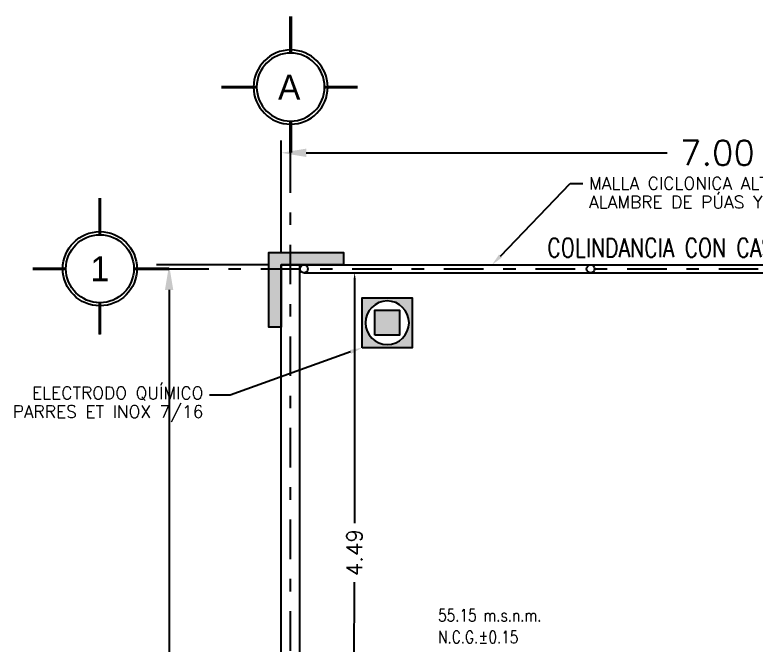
# Model space of a CAD drawing. Header units: millimetres. Extents: x 0 to 177, y -34 to 320.
# Drawn here: x 42.71 to 48.66, y -9.85 to -4.79 of the extents above; entities that cross this region are included whole.
import ezdxf
from ezdxf import colors
from ezdxf.entities.mleader import LeaderData, LeaderLine
from ezdxf.enums import TextEntityAlignment as Align
from ezdxf.math import Vec2, Vec3

# ---------------------------------------------------------------- set-up
doc = ezdxf.new("R2010")
doc.units = ezdxf.units.MM
doc.header["$LTSCALE"] = 0.1
doc.header["$PDMODE"] = 2
doc.linetypes.add('DASHDOT', pattern=[25.4, 12.7, -6.35, 0, -6.35])
doc.layers.get('Defpoints').update_dxf_attribs({"color": 6})
doc.layers.add('8', color=8, linetype='Continuous')
doc.styles.add('ARIAL', font='ARLRDBD.TTF')
doc.styles.add('Romans', font='romans.shx', dxfattribs={"width": 0.8})
doc.styles.add('TEXTOS', font='romans.shx')
doc.dimstyles.new('Cota m', dxfattribs={"dimtxt": 0.2, "dimasz": 0.2, "dimexe": 0.1, "dimexo": 0.1, "dimgap": 0.1, "dimtad": 0, "dimzin": 0, "dimdsep": 46, "dimtxsty": 'TEXTOS', "dimcen": 0.2, "dimclrd": 256, "dimclre": 256, "dimclrt": 256, "dimazin": 0, "dimtfac": 1, "dimtix": 1, "dimtofl": 0, "dimtmove": 0, "dimatfit": 3, "dimfxl": 1, "dimtolj": 1, "dimtzin": 0, "dimlwd": -1, "dimlwe": -1, "dimarcsym": 0})

# ---------------------------------------------------------------- blocks, each defined once
blk = doc.blocks.new('Eje')
blk.add_line((0, -1.055), (0, -0.595))
at = {"const_width": 0.05}
for points in [[(0, 0.545), (0, 1.134)], [(-1.078, 0), (-0.545, 0)], [(0.545, 0), (1.111, 0)], [(0, -0.545), (0, -1.055)]]:
    blk.add_lwpolyline(points, dxfattribs=at)
for radius in [0.595, 0.545]:
    blk.add_circle((0, 0), radius)
at = {"style": 'ARIAL'}
blk.add_attdef('EJE', text='', height=0.4, dxfattribs=at).set_placement((0, 0), align=Align.MIDDLE_CENTER)
blk = doc.blocks.new('Registro de Electrodo')
at = {"ltscale": 0.1}
h = blk.add_hatch(color=8, dxfattribs=at)
h.dxf.hatch_style = 1
edge = h.paths.add_edge_path(flags=16)
edge.add_arc((0, 0), 0.175, 0, 360)
h.paths.add_polyline_path([(0.2, 0.2), (-0.2, 0.2), (-0.2, -0.2), (0.2, -0.2)])
h = blk.add_hatch(dxfattribs=at)
h.set_pattern_fill('ANSI31', color=8, scale=10, angle=180)
edge = h.paths.add_edge_path()
edge.add_arc((0, 0), 0.175, 0, 360)
h.paths.add_polyline_path([(0.1, 0.1), (-0.1, 0.1), (-0.1, -0.1), (0.1, -0.1)], flags=16)
h = blk.add_hatch(color=8, dxfattribs=at)
h.dxf.hatch_style = 1
h.paths.add_polyline_path([(0.1, 0.1), (-0.1, 0.1), (-0.1, -0.1), (0.1, -0.1)])
at = {"color": 8, "ltscale": 0.15}
for points in [[(0.2, 0.2), (-0.2, 0.2), (-0.2, -0.2), (0.2, -0.2)], [(0.1, 0.1), (-0.1, 0.1), (-0.1, -0.1), (0.1, -0.1)]]:
    blk.add_lwpolyline(points, close=True, dxfattribs=at)
at = {"color": 8, "ltscale": 0.1}
blk.add_circle((0, 0), 0.175, dxfattribs=at)
blk = doc.blocks.new('*D142')
at = {"color": 8, "ltscale": 0.1, "transparency": 16777216}
for p, q in [((44.7501, -6.7972), (43.8501, -6.7972)), ((43.9501, -6.9972), (43.9501, -15.5972)), ((43.9501, -26.5972), (43.9501, -16.5972)), ((44.7501, -26.7972), (43.8501, -26.7972))]:
    blk.add_line(p, q, dxfattribs=at)
for points in [[(43.9168, -6.9972), (43.9834, -6.9972), (43.9501, -6.7972)], [(43.9168, -26.5972), (43.9834, -26.5972), (43.9501, -26.7972)]]:
    blk.add_solid(points, dxfattribs=at)
at = {"layer": 'Defpoints', "color": 0, "ltscale": 0.1, "transparency": 16777216}
for p in [(44.8501, -6.7972), (43.9501, -26.7972), (44.8501, -26.7972)]:
    blk.add_point(p, dxfattribs=at)
at = {"color": 8, "ltscale": 0.1, "transparency": 16777216, "insert": (43.9501, -16.0972), "char_height": 0.2, "attachment_point": 5, "rotation": 90, "style": 'TEXTOS'}
blk.add_mtext('\\A1;20.00', dxfattribs=at)
blk = doc.blocks.new('*D143')
at = {"color": 8, "ltscale": 0.1, "transparency": 16777216}
for p, q in [((44.8501, -6.6972), (44.8501, -5.7972)), ((51.8501, -6.6972), (51.8501, -5.7972)), ((45.0501, -5.8972), (47.9453, -5.8972)), ((51.6501, -5.8972), (48.7549, -5.8972))]:
    blk.add_line(p, q, dxfattribs=at)
for points in [[(45.0501, -5.8638), (45.0501, -5.9305), (44.8501, -5.8972)], [(51.6501, -5.8638), (51.6501, -5.9305), (51.8501, -5.8972)]]:
    blk.add_solid(points, dxfattribs=at)
at = {"layer": 'Defpoints', "color": 0, "ltscale": 0.1, "transparency": 16777216}
for p in [(51.8501, -5.8972), (44.8501, -6.7972), (51.8501, -6.7972)]:
    blk.add_point(p, dxfattribs=at)
at = {"color": 8, "ltscale": 0.1, "transparency": 16777216, "insert": (48.3501, -5.8972), "char_height": 0.2, "attachment_point": 5, "style": 'TEXTOS'}
blk.add_mtext('\\A1;7.00', dxfattribs=at)
blk = doc.blocks.new('*D150')
at = {"layer": '8', "ltscale": 0.1, "transparency": 16777216}
for p, q in [((45.4388, -6.9107), (45.4373, -8.8677)), ((45.4353, -11.2998), (45.4369, -9.3427))]:
    blk.add_line(p, q, dxfattribs=at)
for points in [[(45.4305, -6.9107), (45.4472, -6.9107), (45.4389, -6.8607)], [(45.427, -11.2998), (45.4437, -11.2998), (45.4353, -11.3498)]]:
    blk.add_solid(points, dxfattribs=at)
at = {"layer": 'Defpoints', "color": 0, "ltscale": 0.1, "transparency": 16777216}
for p in [(45.4389, -6.8607), (45.4389, -6.8607), (45.4353, -11.3498)]:
    blk.add_point(p, dxfattribs=at)
at = {"layer": '8', "ltscale": 0.1, "transparency": 16777216, "insert": (45.4371, -9.1052), "char_height": 0.125, "attachment_point": 5, "rotation": 89.95415, "style": 'TEXTOS'}
blk.add_mtext('\\A1;4.49', dxfattribs=at)

msp = doc.modelspace()

# ---------------------------------------------------------------- hatches: boundary and pattern name
at = {"layer": '8'}
h = msp.add_hatch(color=256, dxfattribs=at)
h.dxf.hatch_style = 1
h.paths.add_polyline_path([(45.3501, -6.7972), (44.8501, -6.7972), (44.8501, -7.2972), (44.7501, -7.2972), (44.7501, -6.6972), (45.3501, -6.6972)])

# ---------------------------------------------------------------- linework, layer by layer
at = {"color": 8, "ltscale": 0.1}
for p, q in [((44.8501, -6.7972), (51.8501, -6.7972)), ((44.8501, -26.7972), (44.8501, -6.7972)), ((45.0001, -6.7972), (45.0001, -6.8607)), ((45.0001, -26.6472), (45.0001, -6.7972)), ((45.0318, -6.8607), (51.8183, -6.8607))]:
    msp.add_line(p, q, dxfattribs=at)
for centre in [(45.0318, -6.8289), (47.3318, -6.8289)]:
    msp.add_circle(centre, 0.0318, dxfattribs=at)
at = {"layer": '8', "linetype": 'DASHDOT', "ltscale": 0.25}
for p, q in [((44.9251, -26.7972), (44.9251, -5.8972)), ((43.9501, -6.8272), (51.8501, -6.8272))]:
    msp.add_line(p, q, dxfattribs=at)
at = {"layer": '8'}
msp.add_lwpolyline([(45.3501, -6.7972), (44.8501, -6.7972), (44.8501, -7.2972), (44.7501, -7.2972), (44.7501, -6.6972), (45.3501, -6.6972)], close=True, dxfattribs=at)

# ---------------------------------------------------------------- block references
at = {"layer": '8', "ltscale": 0.1}
ref = msp.add_blockref('Eje', (44.9251, -5.3698), dxfattribs=dict(at, xscale=-0.5, yscale=0.5, zscale=0.5))
ref.add_attrib('EJE', 'A', dxfattribs={"layer": '0', "height": 0.2, "style": 'ARIAL'}).set_placement((44.9138, -5.3698), align=Align.MIDDLE_CENTER)
at = {"layer": '8', "ltscale": 0.1, "xscale": 0.5, "yscale": 0.5, "zscale": 0.5}
msp.add_blockref('Eje', (43.3947, -6.8272), dxfattribs=at).add_auto_attribs({'EJE': '1'})
at = {"layer": '8', "xscale": -1, "rotation": 90.00000000000105}
msp.add_blockref('Registro de Electrodo', (45.7001, -7.2607), dxfattribs=at)

# ---------------------------------------------------------------- texts
at = {"layer": '8', "style": 'Romans'}
for s, insert, char_height, attachment_point in [('COLINDANCIA CON CASA HABITACION', (48.4352, -6.7334), 0.15, 8), ('{\\C1;55.15 m.s.n.m.\\P}N.C.G.{\\H1.0833x;±}0.15', (46.1086, -9.6947), 0.1, 4)]:
    msp.add_mtext(s, dxfattribs=dict(at, insert=insert, char_height=char_height, attachment_point=attachment_point))

# ---------------------------------------------------------------- dimensions: what is measured, and where the dimension line sits
at = {"color": 8, "ltscale": 0.1}
dim = msp.add_linear_dim(base=(51.8501, -5.8972), p1=(44.8501, -6.7972), p2=(51.8501, -6.7972), dimstyle='Cota m', override={"dimclrd": 8, "dimclre": 8, "dimclrt": 8}, dxfattribs=at)
dim.commit()
dim.dimension.update_dxf_attribs({"geometry": '*D143', "text_midpoint": (48.3501, -5.8972)})
dim = msp.add_linear_dim(base=(43.9501, -26.7972), p1=(44.8501, -6.7972), p2=(44.8501, -26.7972), angle=90, dimstyle='Cota m', override={"dimclrd": 8, "dimclre": 8, "dimclrt": 8}, dxfattribs=at)
dim.commit()
dim.dimension.update_dxf_attribs({"geometry": '*D142', "text_midpoint": (43.9501, -16.0972), "dimtype": 160})
at = {"layer": '8', "ltscale": 0.1}
dim = msp.add_aligned_dim(p1=(45.4353, -11.3498), p2=(45.4389, -6.8607), distance=0, dimstyle='Cota m', override={"dimscale": 0.5, "dimtxt": 0.25, "dimasz": 0.1}, dxfattribs=at)
dim.commit()
dim.dimension.update_dxf_attribs({"geometry": '*D150', "text_midpoint": (45.4371, -9.1052)})

# ---------------------------------------------------------------- leaders
at = {"layer": '8'}
ml = msp.add_multileader_mtext('Standard', dxfattribs=at)
ml.set_content('\\A1;MALLA CICLONICA ALTURA 2.50 MTS + ALAMBRE DE PÚAS Y CONCERTINA', color=256, style='TEXTOS')
ml.set_leader_properties()
ml.build(insert=Vec2(0, 0))
ml.multileader.update_dxf_attribs({"dogleg_length": 0.2, "arrow_head_size": 0.1})
ctx = ml.context
ctx.base_point, ctx.char_height, ctx.arrow_head_size, ctx.landing_gap_size, ctx.plane_origin = Vec3(47.2688, -6.1424), 0.1, 0.1, 0.05, Vec3(50.4037, -8.5007)
notes = []
notes.append((ctx, [(0, (1, 1, 0), (47.1688, -6.1424), (1, 0), 0.1, [(0, [(46.5397, -6.7972)], 0, [])])]))
ctx.mtext.insert, ctx.mtext.width, ctx.mtext.line_spacing_factor, ctx.mtext.flow_direction = Vec3(47.3188, -6.0924), 3.33343, 0.9, 5
ml = msp.add_multileader_mtext('Standard', dxfattribs=at)
ml.set_content('\\A1;ELECTRODO QUÍMICO\\PPARRES ET INOX 7/16', color=256, style='TEXTOS')
ml.set_leader_properties()
ml.build(insert=Vec2(0, 0))
ml.multileader.update_dxf_attribs({"dogleg_length": 0.2, "arrow_head_size": 0.1})
ctx = ml.context
ctx.base_point, ctx.char_height, ctx.arrow_head_size, ctx.landing_gap_size, ctx.plane_origin = Vec3(42.437, -7.8403), 0.1, 0.1, 0.05, Vec3(43.8945, -3.5837)
ctx.text_align_type = 2
notes.append((ctx, [(0, (1, 1, 0), (44.4388, -7.8403), (-1, 0), 0.1638, [(0, [(45.5001, -7.4607)], 0, [])])]))
ctx.mtext.insert, ctx.mtext.alignment, ctx.mtext.line_spacing_factor, ctx.mtext.flow_direction = Vec3(44.2251, -7.7737), 3, 0.9, 5
for ctx, leaders in notes:
    for number, flags, end, landing, length, lines in leaders:
        leader = LeaderData()
        leader.index, (leader.has_last_leader_line, leader.has_dogleg_vector, leader.attachment_direction) = number, flags
        leader.last_leader_point, leader.dogleg_vector, leader.dogleg_length = Vec3(end), Vec3(landing), length
        for number, points, colour, breaks in lines:
            line = LeaderLine()
            line.index, line.vertices, line.color, line.breaks = number, Vec3.list(points), colors.encode_raw_color(colour), breaks
            leader.lines.append(line)
        ctx.leaders.append(leader)

doc.saveas('drawing.dxf')
